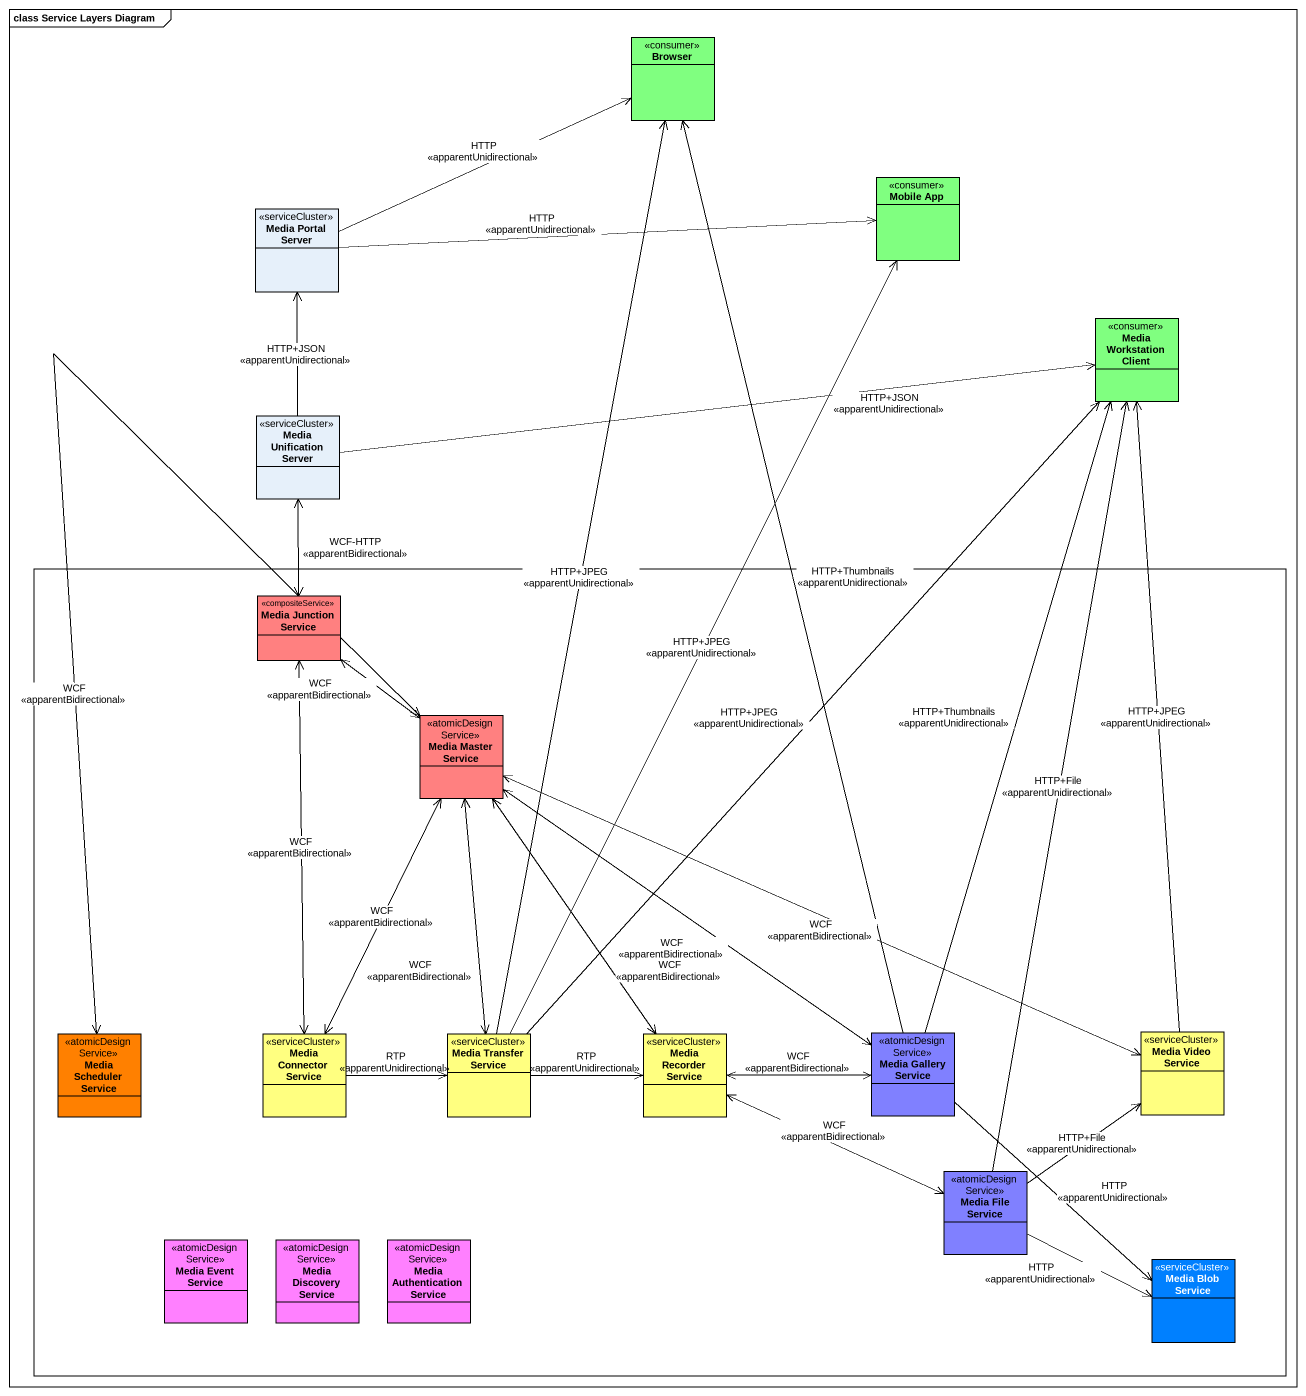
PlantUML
@startuml
mainframe class Service Layers Diagram
hide circle
hide empty members
class Browser <<consumer>> #80FF80
class "Mobile App" as Mobile_App <<consumer>> #80FF80
class "Media Portal Server" as Media_Portal_Server <<serviceCluster>>
class "Media Workstation Client" as Media_Workstation_Client <<consumer>> #80FF80
class "Media Unification Server" as Media_Unification_Server <<serviceCluster>>
rectangle " " as rectangle1 {
  class "Media Junction Service" as Media_Junction_Service <<compositeService>> #FF8080
  class "Media Master Service" as Media_Master_Service <<atomicDesignService>> #FF8080
  class "Media Scheduler Service" as Media_Scheduler_Service <<atomicDesignService>> #FF8000
  class "Media Connector Service" as Media_Connector_Service <<serviceCluster>> #FFFF80
  class "Media Transfer Service" as Media_Transfer_Service <<serviceCluster>> #FFFF80
  class "Media Recorder Service" as Media_Recorder_Service <<serviceCluster>> #FFFF80
  class "Media Gallery Service" as Media_Gallery_Service <<atomicDesignService>> #8080FF
  class "Media Video Service" as Media_Video_Service <<serviceCluster>> #FFFF80
  class "Media File Service" as Media_File_Service <<atomicDesignService>> #8080FF
  class "Media Event Service" as Media_Event_Service <<atomicDesignService>> #FF80FF
  class "Media Discovery Service" as Media_Discovery_Service <<atomicDesignService>> #FF80FF
  class "Media Authentication Service" as Media_Authentication_Service <<atomicDesignService>> #FF80FF
  class "Media Blob Service" as Media_Blob_Service <<serviceCluster>> #0080FF
}
Media_Portal_Server -right-> Browser : HTTP\n<<apparentUnidirectional>>
Media_Portal_Server -right-> Mobile_App : HTTP\n<<apparentUnidirectional>>
Media_Workstation_Client <-left- Media_Unification_Server : HTTP+JSON\n<<apparentUnidirectional>>
Media_Unification_Server -up-> Media_Portal_Server : HTTP+JSON\n<<apparentUnidirectional>>
Media_Junction_Service <-up-> Media_Unification_Server : WCF-HTTP\n<<apparentBidirectional>>
Media_Master_Service <-up-> Media_Junction_Service : WCF\n<<apparentBidirectional>>
Media_Master_Service <-right-> Media_Video_Service : WCF\n<<apparentBidirectional>>
Media_Scheduler_Service <-up-> Media_Master_Service : WCF\n<<apparentBidirectional>>
Media_Connector_Service <-up-> Media_Junction_Service : WCF\n<<apparentBidirectional>>
Media_Connector_Service <-up-> Media_Master_Service : WCF\n<<apparentBidirectional>>
Media_Connector_Service -right-> Media_Transfer_Service : RTP\n<<apparentUnidirectional>>
Media_Transfer_Service -up-> Browser : HTTP+JPEG\n<<apparentUnidirectional>>
Media_Transfer_Service -up-> Mobile_App : HTTP+JPEG\n<<apparentUnidirectional>>
Media_Transfer_Service -up-> Media_Workstation_Client : HTTP+JPEG\n<<apparentUnidirectional>>
Media_Transfer_Service <-up-> Media_Master_Service : WCF\n<<apparentBidirectional>>
Media_Transfer_Service -right-> Media_Recorder_Service : RTP\n<<apparentUnidirectional>>
Media_Recorder_Service <-up-> Media_Master_Service : WCF\n<<apparentBidirectional>>
Media_Recorder_Service <-right-> Media_File_Service : WCF\n<<apparentBidirectional>>
Media_Gallery_Service -up-> Browser : HTTP+Thumbnails\n<<apparentUnidirectional>>
Media_Gallery_Service -up-> Media_Workstation_Client : HTTP+Thumbnails\n<<apparentUnidirectional>>
Media_Gallery_Service <-up-> Media_Master_Service : WCF\n<<apparentBidirectional>>
Media_Gallery_Service <-left-> Media_Recorder_Service : WCF\n<<apparentBidirectional>>
Media_Gallery_Service --> Media_Blob_Service : HTTP\n<<apparentUnidirectional>>
Media_Video_Service -up-> Media_Workstation_Client : HTTP+JPEG\n<<apparentUnidirectional>>
Media_File_Service -up-> Media_Workstation_Client : HTTP+File\n<<apparentUnidirectional>>
Media_File_Service -up-> Media_Video_Service : HTTP+File\n<<apparentUnidirectional>>
Media_File_Service -right-> Media_Blob_Service : HTTP\n<<apparentUnidirectional>>
@enduml
